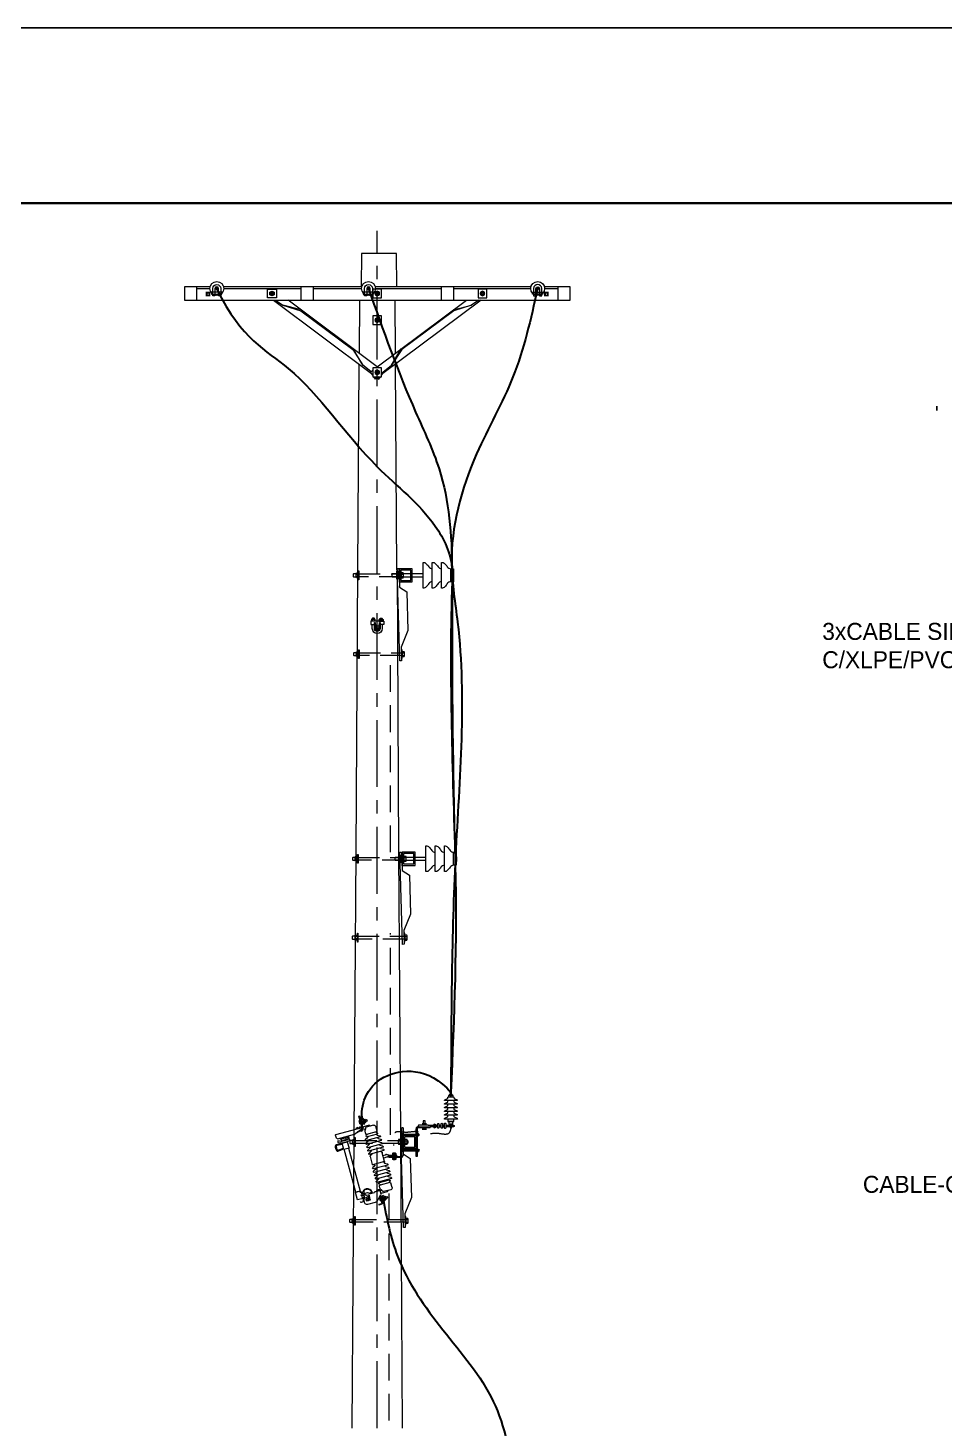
# Model space of a CAD drawing. Header units: millimetres. Extents: x 330554 to 656471, y 11007 to 130943.
# Drawn here: x 389973 to 395202, y 95801 to 103787 of the extents above; entities that cross this region are included whole.
import ezdxf

# ---------------------------------------------------------------- set-up
doc = ezdxf.new("R2010")
doc.units = ezdxf.units.MM
doc.header["$LTSCALE"] = 6
doc.linetypes.add('CENTER', pattern=[50.8, 31.75, -6.35, 6.35, -6.35])
doc.linetypes.add('DASHED', pattern=[19.05, 12.7, -6.35])
for name, color, linetype, lineweight in [('Co ban', 3, 'Continuous', 13), ('Duong day', 5, 'Continuous', 30), ('Net 0.15', 140, 'Continuous', 15), ('netlonkhungten', 32, 'Continuous', 35), ('Netvua', 3, 'Continuous', 20), ('Truc', 6, 'Continuous', 9)]:
    doc.layers.add(name, color=color, linetype=linetype, lineweight=lineweight)
doc.layers.add('FRAME050', color=6, linetype='Continuous')
doc.styles.add('ISOCP', font='isocp.shx')

# ---------------------------------------------------------------- blocks, each defined once
blk = doc.blocks.new('SU DO THANG 22KV')
for points in [[(-36.7, 218.7, -0.214967), (-47.6, 199.4, 0.069473), (-65.5, 184.6, 0.243406), (-73, 166.1), (73.6, 166.1, 0.243406), (66, 184.6, 0.069473), (48.2, 199.4, -0.214967), (37.3, 218.7, 0.214967)], [(-36.7, 218.7, -0.214967), (-47.6, 199.4, 0.069473), (-65.5, 184.6, 0.243406), (-73, 166.1), (73.6, 166.1, 0.243406), (66, 184.6, 0.069473), (48.2, 199.4, -0.214967), (37.3, 218.7, 0.214967)], [(-36.7, 166.1, -0.214967), (-47.6, 146.9, 0.069473), (-65.5, 132.1, 0.243406), (-73, 113.5), (73.6, 113.5, 0.243406), (66, 132.1, 0.069473), (48.2, 146.9, -0.214967), (37.3, 166.1, 0.214967)], [(-36.7, 113.5, -0.214967), (-47.6, 94.3, 0.069473), (-65.5, 79.5, 0.243406), (-73, 61), (73.6, 61, 0.243406), (66, 79.5, 0.069473), (48.2, 94.3, -0.214967), (37.3, 113.5, 0.214967)]]:
    blk.add_lwpolyline(points, format="xyb")
blk.add_lwpolyline([(-21.1, 234.4), (-36.7, 234.4), (-36.7, 218.7), (37.3, 218.7), (37.3, 234.4), (17, 234.4, 0.006816), (-21.1, 234.4, 0.643284)], format="xyb", close=True)
blk.add_lwpolyline([(-10, 61), (-10, -114.7), (10, -114.7), (10, 61)])
at = {"const_width": 18}
blk.add_lwpolyline([(-24, -84.3), (24.4, -84.3)], dxfattribs=at)
blk = doc.blocks.new('BOULON')
blk.add_lwpolyline([(3, -25), (0, -25), (0, 25), (3, 25)], close=True)
blk.add_lwpolyline([(14.8, 13.9, -0.288675), (14.8, 6.9, -0.19957), (14.8, -6.9, -0.288675), (14.8, -13.9), (4, -13.9, -0.288675), (4, -6.9, -0.174561), (4, 6.9, -0.288675), (4, 13.9)], format="xyb", close=True)
for points in [[(4, 6.9), (14.8, 6.9)], [(15.8, 10.4), (15.8, -10.4)], [(4, -6.9), (14.8, -6.9)]]:
    blk.add_lwpolyline(points)
blk = doc.blocks.new('BOULON 1')
for points in [[(-15.8, -8), (-30.5, -8), (-32.1, -6.4), (-32.1, 6.4), (-30.5, 8), (-15.8, 8)], [(-15.8, 10.4), (-15.8, -10.4)], [(-4, 6.9), (-14.8, 6.9)], [(-4, -6.9), (-14.8, -6.9)]]:
    blk.add_lwpolyline(points)
blk.add_lwpolyline([(-14.8, 13.9, 0.288675), (-14.8, 6.9, 0.19957), (-14.8, -6.9, 0.288675), (-14.8, -13.9), (-4, -13.9, 0.288675), (-4, -6.9, 0.174561), (-4, 6.9, 0.288675), (-4, 13.9)], format="xyb", close=True)
blk.add_lwpolyline([(-3, -25), (0, -25), (0, 25), (-3, 25)], close=True)
blk = doc.blocks.new('FCO')
at = {"layer": 'Netvua'}
for p, q in [((106.1, 164.2), (99.1, 138)), ((117.8, 171), (159.7, 159.7)), ((142.1, 170.2), (170.1, 162.7)), ((156.2, 202), (154.1, 194.3)), ((154.8, 193.1), (154.1, 194.3)), ((157.4, 202.7), (156.2, 202)), ((165.4, 202.1), (162, 189.6)), ((168, 185.7), (162.2, 187.3)), ((169.1, 189.9), (163.3, 191.5)), ((171.3, 198.3), (165.6, 199.8)), ((172.5, 202.5), (166.7, 204)), ((172.6, 200.2), (169.3, 187.6)), ((186.4, 161.8), (185.1, 157.1)), ((188.2, 161.9), (198.2, 159.2)), ((189.7, 160.9), (188.5, 156.3)), ((193.8, 196.8), (189.3, 180)), ((195.1, 178.5), (189.3, 180)), ((196.2, 182.7), (190.4, 184.2)), ((198.4, 191), (192.6, 192.6)), ((199.5, 195.2), (193.8, 196.8)), ((199.7, 192.9), (196.3, 180.4)), ((73.8, 83.9), (158.1, 61.3)), ((92, 94.6), (77, 91)), ((79, 103.2), (163.3, 80.6)), ((97.2, 114), (82.2, 110.4)), ((97.8, 118.8), (154.8, 103.5)), ((102.2, 132.6), (157.9, 117.7)), ((152.9, 99), (164.1, 88.4)), ((166, 130.7), (163.3, 120.8)), ((165.9, 147.3), (163.7, 147.9)), ((181.9, 145), (180.6, 140.4)), ((191.2, 145.2), (180.7, 148)), ((181.8, 152.1), (183.3, 157.6)), ((226.8, 119.1), (181.8, 152.1)), ((182.2, 139.4), (192.2, 136.7)), ((183.3, 139.1), (183, 137.8)), ((183.3, 139.1), (183, 137.8)), ((183, 137.8), (183.5, 136.9)), ((332, 117.8), (183.3, 157.6)), ((183.5, 136.9), (189.7, 135.2)), ((183.7, 145.2), (193.7, 142.5)), ((185.2, 144.1), (184, 139.5)), ((185.1, 157.1), (198.5, 153.6)), ((186, 149.1), (185.4, 146.8)), ((186, 149.1), (185.4, 146.8)), ((195.7, 154.3), (188, 156.4)), ((190.7, 135.8), (189.7, 135.2)), ((191.9, 142.3), (190.7, 137.7)), ((190.7, 135.8), (191, 137)), ((195.3, 141.4), (194, 136.8)), ((196.4, 159.1), (195.2, 154.5)), ((199.7, 158.2), (198.5, 153.6)), ((199.7, 139), (198.8, 135.5)), ((200.3, 134.5), (208.9, 132.2)), ((201.5, 134.2), (201.1, 133)), ((201.5, 134.2), (201.1, 133)), ((201.1, 133), (201.7, 132)), ((201.7, 132), (207.9, 130.3)), ((202.7, 136.8), (202.1, 134.6)), ((204.5, 156.9), (203.3, 152.3)), ((203.3, 152.3), (216.7, 148.7)), ((213.8, 149.5), (206.1, 151.5)), ((206.3, 157), (216.4, 154.4)), ((207.9, 156), (206.6, 151.4)), ((208.9, 130.9), (207.9, 130.3)), ((208.9, 130.9), (209.2, 132)), ((214.5, 154.2), (213.3, 149.6)), ((217.9, 153.3), (216.7, 148.7)), ((323.4, 93.2), (226.8, 119.1)), ((266.9, 108.3), (272.4, 97.7)), ((269, 85.6), (297.6, 77.9)), ((272.4, 97.7), (301.6, 89.9)), ((311.6, 96.3), (301.6, 89.9)), ((302.7, 77.6), (320.5, 80.6)), ((320.5, 80.6), (321.9, 72)), ((-14.1, 0), (-14.1, -8)), ((33.1, 0), (-14.1, 0)), ((12, 2), (-12, 2)), ((-12, 2), (-12, 0)), ((-12, 0), (12, 0)), ((-10.4, 9.2), (-10.4, 2)), ((-10.4, 2), (10.4, 2)), ((-7.8, 10.1), (7.8, 10.1)), ((6, 2), (-6, 2)), ((-5.2, 9.2), (-5.2, 2)), ((5.2, 9.2), (5.2, 2)), ((10.4, 9.2), (10.4, 2)), ((12, 0), (12, 2)), ((54.5, -36.9), (67.9, 13.4)), ((58.2, 25.9), (142.6, 3.3)), ((76.5, 36.7), (61.5, 33.1)), ((63.4, 45.2), (147.8, 22.6)), ((81.6, 56), (66.7, 52.4)), ((68.6, 64.6), (153, 42)), ((86.8, 75.3), (71.9, 71.7)), ((127, 2.4), (134.7, -1.8)), ((132.2, 21.8), (143.4, 11.2)), ((137.4, 41.1), (148.6, 30.5)), ((142.6, 60.4), (153.7, 49.8)), ((147.8, 79.7), (158.9, 69.1)), ((295.1, 69.6), (260.3, 79)), ((321.9, 72), (303.8, 69.1)), ((-14.1, -8), (30.5, -8)), ((12, -14.4), (-12, -14.4)), ((-12, -14.4), (-12, -16.4)), ((-12, -16.4), (12, -16.4)), ((-10.4, -17.3), (-10.4, -24.5)), ((-7.8, -16.4), (7.8, -16.4)), ((-7.8, -25.4), (7.8, -25.4)), ((-6, -25.4), (-6, -26.8)), ((-6, -26.8), (-4.8, -28)), ((-5.2, -17.3), (-5.2, -24.5)), ((-4.8, -28), (4.8, -28)), ((6, -26.8), (4.8, -28)), ((5.2, -17.3), (5.2, -24.5)), ((6, -26.8), (6, -25.4)), ((10.4, -17.3), (10.4, -24.5)), ((12, -16.4), (12, -14.4)), ((29.4, -14.4), (29.4, -8.4)), ((31, -75.9), (115.3, -98.5)), ((49.2, -65.2), (34.2, -68.8)), ((36.1, -56.6), (120.5, -79.2)), ((54.3, -45.8), (39.4, -49.4)), ((54.5, -36.9), (123.3, -55.4)), ((110.1, -60.8), (121.3, -71.4)), ((111.9, -56.3), (120.1, -56.5)), ((137.1, -7.5), (125, -52.8)), ((12.3, -185.7), (19.3, -159.5)), ((15.4, -133.9), (99.8, -156.5)), ((33.6, -123.1), (18.7, -126.7)), ((20.6, -114.6), (105, -137.2)), ((38.8, -103.8), (23.9, -107.4)), ((24.7, -156.4), (80.5, -171.3)), ((25.8, -95.2), (110.1, -117.8)), ((27.9, -142.2), (84.8, -157.5)), ((44, -84.5), (29, -88.1)), ((89.4, -138.1), (100.6, -148.7)), ((94.6, -118.7), (105.7, -129.3)), ((99.8, -99.4), (110.9, -110)), ((104.9, -80.1), (116.1, -90.7)), ((19.1, -197.4), (61, -208.6)), ((40.4, -236.1), (38.3, -243.9)), ((41.6, -235.4), (40.4, -236.1)), ((40.5, -208.9), (68.5, -216.4)), ((49.6, -236), (46.2, -248.6)), ((55.5, -239.9), (49.8, -238.3)), ((56.7, -235.7), (50.9, -234.1)), ((56.8, -238), (53.5, -250.5)), ((64, -234.9), (57.9, -257.8)), ((61.6, -230.7), (66.4, -232)), ((65.6, -235.3), (64, -234.9)), ((66.4, -232), (65.6, -235.3)), ((72.6, -200.9), (70.4, -200.3)), ((80.9, -202.7), (76.2, -220.1)), ((95.5, -260.4), (77.1, -227.5)), ((80.9, -186.6), (83.6, -176.7)), ((80.9, -202.7), (113.8, -211.5)), ((83.8, -197.3), (82.2, -203.1)), ((82.2, -203.1), (99, -207.6)), ((86.1, -197.1), (98.6, -200.5)), ((88, -198.4), (86.4, -204.2)), ((96.3, -200.7), (94.8, -206.5)), ((100.5, -201.8), (99, -207.6)), ((113.8, -211.5), (112.7, -215.6)), ((112.7, -215.6), (135.1, -221.6)), ((124.5, -216.1), (139.2, -220.1)), ((134.6, -216), (143.7, -218.4)), ((135.1, -221.6), (142.9, -218.7)), ((136, -251.9), (142, -229.5)), ((142.4, -238.5), (139, -240.9)), ((142.3, -236.4), (140.5, -235.2)), ((142.5, -236.3), (142.3, -236.4)), ((142.4, -238.5), (142.6, -238.5)), ((143, -227.5), (143.8, -253.7)), ((145.1, -226.1), (145.8, -249.5)), ((152.9, -236), (145.4, -236.3)), ((145.5, -238.4), (153, -238.2)), ((153, -238.2), (152.9, -236)), ((163, -226.4), (179.4, -230.8)), ((165.8, -224.3), (170.7, -225.6)), ((173.2, -239.3), (170.5, -249.3)), ((182.1, -241.7), (173.2, -239.3)), ((185.8, -227.9), (182.1, -241.7)), ((191.9, -205.1), (190, -212.1)), ((191.9, -205.1), (220.9, -212.8)), ((209.3, -256.1), (220.9, -212.8)), ((39, -245.1), (38.3, -243.9)), ((52.2, -252.4), (46.4, -250.9)), ((53.3, -248.2), (47.5, -246.7)), ((58.6, -261.3), (54.1, -260.1)), ((57.9, -257.8), (59.4, -258.2)), ((59.4, -258.2), (58.6, -261.3)), ((78, -241.4), (73.5, -258.1)), ((79.3, -259.7), (73.5, -258.1)), ((80.4, -255.5), (74.6, -253.9)), ((82.6, -247.1), (76.8, -245.6)), ((83.7, -242.9), (78, -241.4)), ((83.9, -245.2), (80.5, -257.8)), ((88, -280.9), (87, -284.8)), ((107.8, -270), (152.8, -282.1)), ((139.5, -258), (154.8, -262.1)), ((155.4, -244.6), (154.8, -247)), ((158.5, -260), (160, -254.6)), ((159.1, -242.5), (163.1, -243.5)), ((167.5, -273.6), (171.6, -258.2)), ((171.4, -251.5), (175.3, -252.5)), ((175.3, -252.5), (176.7, -247.3)), ((176.7, -247.3), (209.3, -256.1))]:
    blk.add_line(p, q, dxfattribs=at)
for points in [[(154.8, 193.1), (162.4, 191)], [(165, 200.7), (157.4, 202.7)], [(176.6, 190.9), (173, 177.6), (167, 179.2), (174.9, 208.6), (180.9, 207), (177.4, 193.7)], [(175.7, 187.5), (183, 185.5)], [(183.6, 205.8), (182.8, 202.6), (187.3, 201.4), (181.1, 178.4), (176.6, 179.6), (175.8, 176.4), (183.6, 174.3), (191.5, 203.7), (183.6, 205.8)], [(185.6, 195.2), (178.3, 197.1)], [(182.5, 154.7), (200.6, 222.2), (196.7, 223.2), (178.7, 155.9)], [(191.2, 145.2), (181.5, 147.8), (181, 145.9), (195.6, 142)], [(254.2, 89.5), (259.7, 110.2)], [(268.1, 108), (264.2, 93.7)], [(270, 85.3), (270.8, 88.1), (277.9, 86.2), (277.1, 83.4)], [(298.4, 77.7), (299.2, 80.5), (292.1, 82.4), (291.3, 79.6)], [(329.5, 96.7), (334.1, 114.1)], [(63.9, -1.8), (49.7, 2)], [(259.6, 39.7), (193.8, -205.6), (218.9, -212.3), (284.7, 32.9)], [(274.9, 75), (274.6, 73.9), (267.5, 75.8), (267.8, 76.9)], [(289.1, 71.2), (288.8, 70.1), (295.9, 68.2), (296.2, 69.4)], [(43.3, -12.8), (59.7, -17.2)], [(49.2, -237.5), (41.6, -235.4)], [(67.8, -232.4), (67, -235.6), (71.5, -236.8), (65.3, -259.8), (60.8, -258.5), (60, -261.8), (67.8, -263.9), (75.7, -234.5), (67.8, -232.4)], [(77.4, -228), (65.7, -271.6)], [(69.6, -272.7), (80.2, -233)], [(167.1, -245.4), (171.6, -228.7), (174.4, -229.4), (169.5, -247.8)], [(39, -245.1), (46.6, -247.1)], [(59.9, -250.7), (67.2, -252.7)], [(69.8, -243), (62.5, -241)], [(70.9, -280.5), (87, -284.8)], [(88, -280.9), (71.8, -276.6)], [(157.8, -250.9), (156.9, -250.7)], [(172, -254.4), (174.5, -255.1), (172.7, -261.9), (170.7, -261.4)]]:
    blk.add_lwpolyline(points, dxfattribs=at)
for points in [[(174.5, 194.5), (180.4, 192.9), (179.6, 190.1), (173.8, 191.6)], [(257.6, 40.2), (286.6, 32.4), (296.2, 68.2), (267.2, 75.9)], [(142.3, -230.1), (143.1, -230.1), (143.5, -244.7), (142.8, -244.7)]]:
    blk.add_lwpolyline(points, close=True, dxfattribs=at)
for points in [[(295.4, 65.2), (331.3, 58.7, -0.343486), (335.4, 54.1), (335.8, 48.4, -0.167419), (330.7, 29.6), (327.4, 24.7, -0.344332), (321.6, 22.8), (287.4, 35.3)], [(294.4, 60), (328.6, 53.9, -0.343486), (330.3, 52), (330.6, 48.1, -0.167419), (326.4, 32.5), (324.1, 29.1, -0.344332), (321.7, 28.3), (289.2, 40.2)], [(135.1, -221.6), (150.6, -215.8, -0.157502), (151.8, -215.7), (166.7, -219.7, -0.626041), (167.3, -223.2), (160.4, -228.4, -0.229981), (158.7, -228.7), (148.2, -225.9)], [(143.4, -259), (143.6, -254.9, -0.133011), (146.2, -249), (147.1, -248.1, -0.246119), (152.2, -247.1), (154.7, -247.7)], [(177.4, -252.5), (174.9, -254.9, 0.138438), (174.3, -255.8), (172.9, -261.2, 0.118117), (172.8, -262.1), (173.6, -265.5, 0.282285), (175, -267.1), (187.5, -270.4, 0.26082), (189.4, -269.9), (192, -267.5), (190.6, -266.1), (188.9, -267.8, -0.26082), (187, -268.3), (176.6, -265.5, -0.282285), (175.2, -264), (174.8, -262.2, -0.118117), (174.8, -261.3), (176, -256.8, -0.138438), (176.6, -255.9), (178.7, -253.9), (177.4, -252.5), (174.5, -255.3)]]:
    blk.add_lwpolyline(points, format="xyb", dxfattribs=at)
for centre, radius in [((184.6, -219.3), 1.63), ((153.8, -256.1), 2.23)]:
    blk.add_circle(centre, radius, dxfattribs=at)
for centre, radius, start, end in [((114.7, 162.7), 8.77, 69.75814, 170.18172), ((140.7, 164.8), 5.58, 75, 165), ((165.4, 188.7), 3.48, 126.51564, 203.48436), ((176.1, 192.6), 12.8, 145.19963, 184.80037), ((168.7, 201.2), 3.48, 126.51564, 203.48436), ((165.9, 188.5), 3.48, 306.51564, 23.48436), ((158.6, 197.2), 12.8, 325.19963, 4.80037), ((169.3, 201.1), 3.48, 306.51564, 23.48436), ((187.5, 159.2), 2.78, 36.51564, 113.48436), ((190.6, 150.7), 10.2, 55.19963, 94.80037), ((193, 181.3), 3.48, 306.51564, 23.48436), ((185.7, 190), 12.8, 325.19963, 4.80037), ((196.3, 193.8), 3.48, 306.51564, 23.48436), ((78.2, 86.2), 5, 103.52652, 207.41099), ((83.4, 105.5), 5, 103.52652, 207.41099), ((86.2, 77.9), 2.6, 283.52652, 75), ((91.4, 97.2), 2.6, 283.52652, 75), ((100.2, 123.1), 5, 89.00224, 240.99776), ((96.6, 116.5), 2.6, 283.52652, 60.99776), ((103.3, 136.9), 4.4, 165, 255), ((100.4, 130.7), 2.6, 269.00224, 46.47348), ((149.5, 81.6), 2.6, 75, 226.47348), ((154.7, 100.9), 2.6, 89.00224, 226.47348), ((154.9, 108.5), 5, 269.00224, 60.99776), ((158.5, 115.2), 2.6, 103.52652, 240.99776), ((159.1, 121.9), 4.4, 255, 345), ((160.6, 84.8), 5, 302.58901, 46.47348), ((182.9, 142.1), 2.78, 216.51564, 293.48436), ((183, 142.5), 2.78, 36.51564, 113.48436), ((189.8, 147.9), 10.2, 235.19963, 274.80037), ((186.1, 133.9), 10.2, 55.19963, 94.80037), ((192.9, 139.4), 2.78, 216.51564, 293.48436), ((193, 139.8), 2.78, 36.51564, 113.48436), ((197.5, 156.5), 2.78, 36.51564, 113.48436), ((201, 137.2), 2.78, 216.51564, 293.48436), ((208, 143), 10.2, 235.19963, 270.64601), ((205.6, 154.4), 2.78, 36.51564, 113.48436), ((208.7, 145.8), 10.2, 55.19963, 94.80037), ((215.7, 151.7), 2.78, 36.51564, 113.48436), ((262.5, 87.3), 8.64, 165, 255), ((270.7, 92), 6.65, 164.8316, 255.1684), ((285, 84.3), 14.7, 123.87705, 165), ((281.9, 72.7), 14.1, 43.54141, 106.45859), ((285, 84.3), 14.7, 345, 26.12295), ((324.7, 98), 5, 255, 345), ((331.2, 114.9), 3, 345, 75), ((-7.8, 5.9), 4.17, 51.51564, 128.48436), ((0, -5.2), 15.3, 70.19963, 109.80037), ((7.8, 5.9), 4.17, 51.51564, 128.48436), ((62.7, 28.2), 5, 103.52652, 207.41099), ((67.8, 47.5), 5, 103.52652, 207.41099), ((73.7, 11.9), 6, 110.8972, 165), ((73, 66.9), 5, 103.52652, 207.41099), ((70.7, 19.9), 2.6, 290.8972, 75), ((75.9, 39.2), 2.6, 283.52652, 75), ((81, 58.5), 2.6, 283.52652, 75), ((128.8, 4.3), 2.6, 75, 226.47348), ((134, 23.6), 2.6, 75, 226.47348), ((139.2, 43), 2.6, 75, 226.47348), ((144.4, 62.3), 2.6, 75, 226.47348), ((139.9, 7.5), 5, 302.58901, 46.47348), ((145.1, 26.8), 5, 302.58901, 46.47348), ((150.3, 46.2), 5, 302.58901, 46.47348), ((155.5, 65.5), 5, 302.58901, 46.47348), ((300.7, 89.5), 20.6, 254.15552, 280.12148), ((300.7, 89.5), 12, 255, 279.27699), ((-7.8, -20.6), 4.17, 51.51564, 128.48436), ((-7.8, -21.2), 4.17, 231.51564, 308.48436), ((0, -31.8), 15.3, 70.19963, 109.80037), ((0, -10.1), 15.3, 250.19963, 289.80037), ((7.8, -20.6), 4.17, 51.51564, 128.48436), ((7.8, -21.2), 4.17, 231.51564, 308.48436), ((35.4, -73.6), 5, 103.52652, 207.41099), ((40.6, -54.3), 5, 103.52652, 207.41099), ((43.4, -81.9), 2.6, 283.52652, 75), ((48.6, -62.6), 2.6, 283.52652, 75), ((53.7, -43.3), 2.6, 283.52652, 39.9884), ((60.4, -37.9), 6, 170.98784, 219.1028), ((106.7, -78.2), 2.6, 75, 226.47348), ((111.9, -58.9), 2.6, 90.58461, 226.47348), ((120.2, -51.5), 5, 268.7538, 345), ((117.8, -75), 5, 302.58901, 46.47348), ((132.3, -6.2), 5, 345, 61.2462), ((19.8, -131.6), 5, 103.52652, 207.41099), ((23.6, -160.6), 4.4, 75, 165), ((25, -112.3), 5, 103.52652, 207.41099), ((27.8, -147.2), 5, 89.00224, 240.99776), ((24.1, -153.8), 2.6, 283.52652, 60.99776), ((30.2, -92.9), 5, 103.52652, 207.41099), ((27.9, -139.6), 2.6, 269.00224, 46.47348), ((33, -120.6), 2.6, 283.52652, 75), ((38.2, -101.3), 2.6, 283.52652, 75), ((82.4, -161.8), 5, 269.00224, 60.99776), ((86.1, -155.2), 2.6, 103.52652, 240.99776), ((91.2, -136.2), 2.6, 75, 226.47348), ((96.4, -116.8), 2.6, 75, 226.47348), ((101.5, -97.5), 2.6, 75, 226.47348), ((97.1, -152.3), 5, 302.58901, 46.47348), ((102.3, -133), 5, 302.58901, 46.47348), ((107.5, -113.6), 5, 302.58901, 46.47348), ((112.7, -94.3), 5, 302.58901, 46.47348), ((20.5, -188.7), 8.77, 159.81828, 260.24186), ((42, -203.5), 5.58, 165, 255), ((60.3, -245.6), 12.8, 145.19963, 184.80037), ((53, -236.9), 3.48, 126.51564, 203.48436), ((95.2, -255), 41.5, 144.19766, 187.04447), ((53.5, -237.1), 3.48, 306.51564, 23.48436), ((85.9, -222.6), 10, 165, 209.17638), ((82.3, -169.4), 2.6, 89.00224, 226.47348), ((79.4, -175.6), 4.4, 345, 75), ((85.2, -200.5), 3.48, 36.51564, 113.48436), ((89, -211.2), 12.8, 55.19963, 94.80037), ((97.7, -203.9), 3.48, 36.51564, 113.48436), ((136.3, -210), 6.19, 148.05883, 253.75985), ((146.9, -230.7), 5, 75, 165), ((179.7, -225.6), 5.25, 244.55558, 342.33403), ((49.6, -249.5), 3.48, 126.51564, 203.48436), ((50.1, -249.6), 3.48, 306.51564, 23.48436), ((42.8, -240.9), 12.8, 325.19963, 4.80037), ((72.9, -273.4), 7.35, 164.35234, 255.64766), ((72.9, -273.4), 3.36, 161.61781, 258.38219), ((77.2, -256.9), 3.48, 306.51564, 23.48436), ((69.9, -248.2), 12.8, 325.19963, 4.80037), ((80.6, -244.3), 3.48, 306.51564, 23.48436), ((113, -250.7), 20, 209.17638, 255), ((140.8, -253.2), 5, 165, 255), ((155.9, -270.5), 12, 255, 345), ((157.7, -247.8), 3, 165, 255), ((155.6, -259.2), 3, 255, 345), ((158.3, -245.4), 3, 75, 165), ((157.1, -253.8), 3, 345, 75), ((160, -255.1), 12, 345, 75.81216)]:
    blk.add_arc(centre, radius, start, end, dxfattribs=at)
for points in [[(159.7, 159.7), (161.6, 158.6), (163.1, 150.7), (164.8, 144.9), (166.9, 139.4), (166, 130.7)], [(170, 162.8), (175.1, 160.1), (176.4, 157.9), (182.5, 154.7)], [(165.8, 147.3), (171.6, 147), (173.8, 148.3), (180.7, 148)], [(30.4, 0), (37.5, 0.6), (41, 2), (45, 2.8), (49.7, 2)], [(29, -8), (32.2, -8.1), (36.8, -9.6), (39.4, -11.5), (43.3, -12.8)], [(61, -208.6), (63.2, -208.6), (68.5, -202.5), (72.8, -198.3), (77.4, -194.6), (80.9, -186.6)], [(176.2, -204.7), (178.9, -210.9), (182.5, -212.8), (186.1, -212.6)], [(195.8, -212.3), (181.3, -215.3), (179.4, -219.4), (191.2, -230.7)]]:
    blk.add_spline(points, degree=3, dxfattribs=at)
for points, knots in [([(68.4, -216.4), (70.4, -216.9), (73.4, -217.7), (76, -215.4), (77.2, -215), (77.6, -214.9)], [0, 0, 0, 0, 5.78868, 8.387139, 9.725992, 9.725992, 9.725992, 9.725992]), ([(72.5, -200.9), (74.6, -201.4), (77.5, -202.2), (78.6, -205.5), (79.5, -206.5), (79.8, -206.8)], [0, 0, 0, 0, 5.78868, 8.387139, 9.725992, 9.725992, 9.725992, 9.725992]), ([(124.5, -216.1), (125, -213.7), (128, -199.3), (153.5, -186.6), (174.5, -198), (176.5, -205.3), (176.7, -206.4)], [0, 0, 0, 0, 7.284878, 43.96812, 63.789738, 67.278308, 67.278308, 67.278308, 67.278308]), ([(131, -206.7), (131.2, -206.6), (131.3, -206.4), (132.4, -204.8), (133.7, -203.4), (136.5, -201), (138.1, -199.9), (142.6, -197.5), (145.6, -196.4), (152, -195.1), (155.2, -195), (160.5, -195.7), (162.6, -196.3), (166.4, -197.8), (168.2, -198.8), (170.5, -200.7), (171.3, -201.6), (172.2, -202.9), (172.5, -203.4), (172.9, -204.2), (173.1, -204.6), (173.4, -205.4), (173.5, -205.8), (173.8, -207.6), (173.9, -209), (173.8, -212.1), (173.6, -213.8), (173.1, -217), (172.7, -218.6), (171.8, -222), (171.3, -223.8), (170.7, -225.6)], [11.893592, 11.893592, 11.893592, 11.893592, 12.637251, 12.637251, 18.60849, 18.60849, 24.579729, 24.579729, 34.152235, 34.152235, 43.724741, 43.724741, 50.152607, 50.152607, 56.580472, 56.580472, 60.853852, 60.853852, 63.082455, 63.082455, 64.771652, 64.771652, 66.460848, 66.460848, 71.49064, 71.49064, 76.520432, 76.520432, 81.550224, 81.550224, 87.490491, 87.490491, 87.490491, 87.490491])]:
    blk.add_open_spline(points, degree=3, knots=knots, dxfattribs=at)
blk = doc.blocks.new('BASSL_L 1')
for p, q in [((-50.9, 9.2), (-50.9, -1.2)), ((-50.3, 10.9), (-45.5, 10.9)), ((-50.3, 7.5), (-45.5, 7.5)), ((-50.3, 0.5), (-45.5, 0.5)), ((-45.5, -5), (-45.5, 13)), ((-45.5, 13), (-43.5, 13)), ((-45.5, 10.9), (-45.5, -2.9)), ((-37.5, 43.9), (-43.5, 43.9)), ((-43.5, -114.1), (-43.5, 43.9)), ((-43.5, 19.9), (-37.5, 19.9)), ((-43.5, 13), (-43.5, -5)), ((-37.5, 43.9), (-37.5, -114.1)), ((-37.5, 8), (37.5, 8)), ((37.5, 0), (-37.5, 0)), ((37.5, -120.1), (37.5, 37.9)), ((43.5, 37.9), (43.5, -120.1)), ((43.5, -5), (43.5, 13)), ((43.5, 13), (45.5, 13)), ((45.5, 13), (45.5, -5)), ((45.5, 9.2), (45.5, -1.2)), ((46.1, 10.9), (50.9, 10.9)), ((46.1, 7.5), (50.9, 7.5)), ((46.1, 0.5), (50.9, 0.5)), ((49.5, 49.9), (117.5, 49.9)), ((117.5, 43.9), (49.5, 43.9)), ((51.5, 9.2), (51.5, -1.2)), ((51.5, 8), (53.7, 8)), ((53.7, 0), (51.5, 0)), ((53.7, 8), (54.5, 7.4)), ((53.7, 0), (54.5, 0.6)), ((54.5, 0.6), (54.5, 7.4)), ((-63.3, -47.9), (-63.3, -27.1)), ((-51.5, -23.6), (-62.3, -23.6)), ((-62.3, -30.6), (-51.5, -30.6)), ((-62.3, -44.4), (-62.3, -44.4)), ((-62.3, -44.4), (-51.5, -44.4)), ((-51.5, -51.4), (-62.3, -51.4)), ((-50.9, -79.7), (-50.9, -90.1)), ((-50.5, -47.9), (-50.5, -27.1)), ((-50.3, -2.9), (-45.5, -2.9)), ((-50.3, -78), (-45.5, -78)), ((-43.5, -5), (-45.5, -5)), ((-45.5, -75.9), (-43.5, -75.9)), ((-45.5, -93.9), (-45.5, -75.9)), ((-45.5, -78), (-45.5, -91.8)), ((-43.5, -75.9), (-43.5, -93.9)), ((-26.5, -47.9), (-26.5, -27.1)), ((-14.7, -23.6), (-25.5, -23.6)), ((-25.5, -30.6), (-14.7, -30.6)), ((-25.5, -44.4), (-25.5, -44.4)), ((-25.5, -44.4), (-14.7, -44.4)), ((-14.7, -51.4), (-25.5, -51.4)), ((-13.7, -47.9), (-13.7, -27.1)), ((-10.8, -31.1), (-12.4, -29.5)), ((-10.8, -43.9), (-12.4, -45.5)), ((-10.8, -31.1), (-10.8, -43.9)), ((45.5, -5), (43.5, -5)), ((43.5, -75.9), (45.5, -75.9)), ((43.5, -93.9), (43.5, -75.9)), ((45.5, -75.9), (45.5, -93.9)), ((45.5, -79.7), (45.5, -90.1)), ((46.1, -2.9), (50.9, -2.9)), ((46.1, -78), (50.9, -78)), ((51.5, -79.7), (51.5, -90.1)), ((-117.5, -120.1), (-49.5, -120.1)), ((-49.5, -126.1), (-117.5, -126.1)), ((-50.3, -81.4), (-45.5, -81.4)), ((-50.3, -88.4), (-45.5, -88.4)), ((-50.3, -91.8), (-45.5, -91.8)), ((-43.5, -93.9), (-45.5, -93.9)), ((-37.5, -80.9), (37.5, -80.9)), ((37.5, -88.9), (-37.5, -88.9)), ((-14.4, -80.9), (22.5, -80.9)), ((43.5, -120.1), (37.5, -120.1)), ((45.5, -93.9), (43.5, -93.9)), ((46.1, -81.4), (50.9, -81.4)), ((46.1, -88.4), (50.9, -88.4)), ((46.1, -91.8), (50.9, -91.8)), ((51.5, -80.9), (53.7, -80.9)), ((53.7, -88.9), (51.5, -88.9)), ((53.7, -80.9), (54.5, -81.5)), ((53.7, -88.9), (54.5, -88.3)), ((54.5, -88.3), (54.5, -81.5))]:
    blk.add_line(p, q)
for points in [[(117.5, 43.9), (117.5, 49.9)], [(-13.7, -29.5), (-12.4, -29.5)], [(-12.4, -45.5), (-13.7, -45.5)], [(-117.5, -120.1), (-117.5, -126.1)]]:
    blk.add_lwpolyline(points)
for points in [[(-50.5, -62.5), (-47.5, -62.5), (-47.5, -12.5), (-50.5, -12.5)], [(-29.5, -62.5), (-26.5, -62.5), (-26.5, -12.5), (-29.5, -12.5)]]:
    blk.add_lwpolyline(points, close=True)
for centre, radius, start, end in [((-48.1, 9.2), 2.78, 141.51564, 218.48436), ((-40.7, 4), 10.2, 160.19963, 199.80037), ((-48.1, -1.2), 2.78, 141.51564, 218.48436), ((49.5, 37.9), 12, 90, 180), ((49.5, 37.9), 6, 90, 180), ((48.3, 9.2), 2.78, 141.51564, 218.48436), ((55.7, 4), 10.2, 160.19963, 199.80037), ((48.3, -1.2), 2.78, 141.51564, 218.48436), ((48.7, 9.2), 2.78, 321.51564, 38.48436), ((41.3, 4), 10.2, 340.19963, 19.80037), ((48.7, -1.2), 2.78, 321.51564, 38.48436), ((-56.8, -27.1), 6.5, 147.79577, 212.20423), ((-38.8, -37.5), 24.5, 163.57358, 196.42642), ((-56.8, -47.9), 6.5, 147.79577, 212.20423), ((-57, -27.1), 6.5, 327.79577, 32.20423), ((-75, -37.5), 24.5, 343.57358, 16.42642), ((-57, -47.9), 6.5, 327.79577, 32.20423), ((-48.1, -79.7), 2.78, 141.51564, 218.48436), ((-20, -27.1), 6.5, 147.79577, 212.20423), ((-2, -37.5), 24.5, 163.57358, 196.42642), ((-20, -47.9), 6.5, 147.79577, 212.20423), ((-20.2, -27.1), 6.5, 327.79577, 32.20423), ((-38.2, -37.5), 24.5, 343.57358, 16.42642), ((-20.2, -47.9), 6.5, 327.79577, 32.20423), ((48.3, -79.7), 2.78, 141.51564, 218.48436), ((48.7, -79.7), 2.78, 321.51564, 38.48436), ((-40.7, -84.9), 10.2, 160.19963, 199.80037), ((-48.1, -90.1), 2.78, 141.51564, 218.48436), ((-49.5, -114.1), 6, 270, 0), ((-49.5, -114.1), 12, 270, 0), ((55.7, -84.9), 10.2, 160.19963, 199.80037), ((48.3, -90.1), 2.78, 141.51564, 218.48436), ((41.3, -84.9), 10.2, 340.19963, 19.80037), ((48.7, -90.1), 2.78, 321.51564, 38.48436)]:
    blk.add_arc(centre, radius, start, end)

msp = doc.modelspace()

# ---------------------------------------------------------------- linework, layer by layer
at = {"color": 150}
for q in [(395156.253, 101628.973), (395156.253, 101605.985)]:
    msp.add_line((395156.223, 101617.479), q, dxfattribs=at)
at = {"color": 5, "const_width": 8.6}
msp.add_lwpolyline([(391968.894, 100359.497, 1), (391959.894, 100359.497, 1)], format="xyb", close=True, dxfattribs=at)
at = {"layer": 'Co ban'}
for p, q in [((392226.337, 97553.006), (392226.337, 97530.104)), ((392238.337, 97553.006), (392226.337, 97553.006)), ((392238.337, 97530.104), (392238.337, 97553.006))]:
    msp.add_line(p, q, dxfattribs=at)
for points in [[(391011.049, 102310.074), (390864.394, 102310.07), (390864.394, 102235.07), (393064.394, 102235.087), (393064.394, 102310.087), (392917.737, 102310.087)], [(390934.394, 102310.053), (390934.394, 102235.087)], [(391876.069, 102310.104), (391087.739, 102310.077)], [(391529.394, 102310.07), (391529.394, 102235.104)], [(391599.394, 102310.07), (391599.394, 102235.104)], [(392841.052, 102310.087), (391952.72, 102310.104)], [(392329.394, 102310.07), (392329.394, 102235.104)], [(392399.394, 102310.07), (392399.394, 102235.104)], [(392994.394, 102310.053), (392994.394, 102235.087)], [(390919.836, 102235.07), (391544.822, 102235.075)], [(390934.394, 102300.449), (391009.971, 102300.449)], [(391088.818, 102300.449), (391529.394, 102300.449)], [(391372.709, 102235.104), (391932.255, 101815.444)], [(391384.25, 102235.087), (391426.411, 102205.27)], [(391964.398, 101853.837), (391456.042, 102235.104)], [(391599.394, 102300.449), (391874.97, 102300.449)], [(391953.818, 102300.449), (392329.394, 102300.449)], [(391956.065, 101847.587), (392472.754, 102235.104)], [(392556.088, 102235.104), (391989.398, 101810.087)], [(392399.394, 102300.449), (392839.971, 102300.432)], [(392544.57, 102235.104), (392502.386, 102205.27)], [(392918.818, 102300.432), (392994.508, 102300.432)], [(391531.398, 102178.587), (391426.411, 102205.27), (391528.398, 102174.587), (391824.398, 101952.587), (391882.411, 101863.27), (391827.398, 101956.587)], [(392397.398, 102178.587), (392502.386, 102205.27), (392400.398, 102174.587), (392104.398, 101952.587), (392046.386, 101863.27), (392101.398, 101956.587)], [(391928.328, 101826.784), (391882.411, 101863.27)], [(391939.398, 101805.92), (391925.398, 101824.587), (391939.398, 101835.087)], [(391989.398, 101817.987), (392046.386, 101863.27)], [(391972.732, 101797.587), (391955.398, 101784.587), (391945.648, 101797.587)], [(391952.398, 101788.587), (391963.725, 101797.587)], [(391964.398, 101791.337), (391973.398, 101784.587), (391983.148, 101797.587)], [(391976.398, 101788.587), (391968.791, 101794.632)], [(391989.398, 101805.92), (391996.541, 101815.444)], [(392132.209, 100571.193), (392138.626, 100349.193), (392101.306, 100255.876), (392103.572, 100177.482), (392093.577, 100177.193), (392078.381, 100702.904), (392088.377, 100703.193), (392091.421, 100597.876), (392132.209, 100571.193)], [(392001.807, 100403.161), (391926.981, 100403.161), (391926.981, 100383.921), (391949.044, 100383.921)], [(391934.167, 100414.141), (391950.622, 100414.141)], [(391948.394, 100414.141), (391948.394, 100418.613), (391947.194, 100419.813), (391937.594, 100419.813), (391936.394, 100418.613), (391936.394, 100414.141)], [(391936.91, 100413.268), (391936.91, 100405.514)], [(391947.879, 100413.268), (391947.879, 100405.514)], [(391994.622, 100414.141), (391978.167, 100414.141)], [(392001.807, 100403.161), (392001.807, 100383.921), (391979.744, 100383.921)], [(391980.394, 100414.141), (391980.394, 100418.613), (391981.594, 100419.813), (391991.194, 100419.813), (391992.394, 100418.613), (391992.394, 100414.141)], [(391980.91, 100413.268), (391980.91, 100405.514)], [(391991.879, 100413.268), (391991.879, 100405.514)], [(392147.508, 98953.757), (392153.925, 98731.757), (392116.605, 98638.44), (392118.871, 98560.046), (392108.876, 98559.757), (392093.68, 99085.469), (392103.676, 99085.757), (392106.72, 98980.44), (392147.508, 98953.757)], [(392398.039, 97689.371), (392398.039, 97696.649), (392370.277, 97696.649), (392370.277, 97689.371)], [(392389.354, 97704.458), (392378.962, 97704.458)], [(392389.354, 97698.458), (392378.962, 97698.458)], [(392388.13, 97704.458), (392388.13, 97721.203), (392380.186, 97721.203), (392380.186, 97704.458)], [(392380.186, 97698.458), (392380.186, 97696.649), (392388.13, 97696.649), (392388.13, 97698.458)], [(392380.694, 97698.992), (392380.694, 97703.923)], [(392387.622, 97698.992), (392387.622, 97703.923)], [(392255.291, 97528.597), (392288.345, 97528.597)], [(392288.345, 97519.607), (392266.337, 97519.607)], [(392295.354, 97528.597), (392308.78, 97528.597)], [(392308.78, 97519.607), (392295.354, 97519.607)], [(392315.789, 97528.597), (392329.215, 97528.597)], [(392329.215, 97519.607), (392315.789, 97519.607)], [(392336.224, 97528.597), (392347.813, 97528.597)], [(392347.813, 97519.607), (392336.224, 97519.607)], [(392369.672, 97548.398), (392370.31, 97548.398)], [(392152.88, 97338.313), (392159.297, 97116.313), (392121.978, 97022.996), (392124.244, 96944.602), (392114.248, 96944.313), (392099.052, 97470.024), (392109.048, 97470.313), (392112.092, 97364.996), (392152.88, 97338.313)]]:
    msp.add_lwpolyline(points, dxfattribs=at)
for points in [[(391026.345, 102258.504), (391026.345, 102300.906, -1), (391072.444, 102300.906), (391072.444, 102258.504), (391059.644, 102258.504), (391059.644, 102300.906, 1), (391039.145, 102300.906), (391039.145, 102258.504), (391026.345, 102258.504)], [(391891.345, 102258.451), (391891.345, 102300.853, -1), (391937.444, 102300.853), (391937.444, 102258.451), (391924.644, 102258.451), (391924.644, 102300.853, 1), (391904.145, 102300.853), (391904.145, 102258.451), (391891.345, 102258.451)], [(392902.444, 102258.504), (392902.444, 102300.906, 1), (392856.345, 102300.906), (392856.345, 102258.504), (392869.145, 102258.504), (392869.145, 102300.906, -1), (392889.644, 102300.906), (392889.644, 102258.504), (392902.444, 102258.504)], [(391929.394, 100403.531, 0.00262957), (391929.116, 100403.161)], [(391931.425, 100406.004, 0.01015527), (391930.269, 100404.641)], [(391997.364, 100406.004, -0.01015527), (391998.52, 100404.641)], [(391999.394, 100403.531, -0.00262957), (391999.673, 100403.161)], [(391992.394, 100383.921), (391992.394, 100361.321, -1), (391936.394, 100361.321), (391936.394, 100383.921)], [(391980.394, 100383.921), (391980.394, 100361.321, -1), (391948.394, 100361.321), (391948.394, 100383.921)], [(391953.051, 100383.921), (391954.339, 100383.921), (391954.339, 100373.66, -0.31890453), (391974.45, 100373.66), (391974.45, 100383.921), (391975.738, 100383.921)], [(392401.639, 97668.371), (392401.639, 97662.344, 0.29147342), (392403.718, 97659.082), (392419.28, 97651.825, -0.38547249), (392421.155, 97647.371), (392347.161, 97647.371, -0.38547249), (392349.037, 97651.825), (392364.598, 97659.082, 0.29147342), (392366.677, 97662.344), (392366.677, 97668.371)], [(392401.639, 97647.371), (392401.639, 97641.344, 0.29147342), (392403.718, 97638.082), (392419.28, 97630.825, -0.38547249), (392421.155, 97626.371), (392347.161, 97626.371, -0.38547249), (392349.037, 97630.825), (392364.598, 97638.082, 0.29147342), (392366.677, 97641.344), (392366.677, 97647.371)], [(392401.639, 97626.371), (392401.639, 97620.344, 0.29147342), (392403.718, 97617.082), (392419.28, 97609.825, -0.38547249), (392421.155, 97605.371), (392347.161, 97605.371, -0.38547249), (392349.037, 97609.825), (392364.598, 97617.082, 0.29147342), (392366.677, 97620.344), (392366.677, 97626.371)], [(392401.639, 97605.371), (392401.639, 97599.344, 0.29147342), (392403.718, 97596.082), (392419.28, 97588.825, -0.38547249), (392421.155, 97584.371), (392347.161, 97584.371, -0.38547249), (392349.037, 97588.825), (392364.598, 97596.082, 0.29147342), (392366.677, 97599.344), (392366.677, 97605.371)], [(392401.639, 97584.371), (392401.639, 97578.344, 0.29147342), (392403.718, 97575.082), (392419.28, 97567.825, -0.38547249), (392421.155, 97563.371), (392347.161, 97563.371, -0.38547249), (392349.037, 97567.825), (392364.598, 97575.082, 0.29147342), (392366.677, 97578.344), (392366.677, 97584.371)], [(392354.822, 97528.597), (392399.399, 97528.597, -0.41421356), (392403.799, 97524.197), (392403.799, 97524.007, -0.41421356), (392399.399, 97519.607), (392354.822, 97519.607)]]:
    msp.add_lwpolyline(points, format="xyb", dxfattribs=at)
at = {"layer": 'Co ban', "const_width": 16}
for points in [[(390994.194, 102263.917), (391004.594, 102263.917), (391004.594, 102274.317), (390994.194, 102274.317)], [(392934.594, 102263.917), (392924.194, 102263.917), (392924.194, 102274.317), (392934.594, 102274.317)]]:
    msp.add_lwpolyline(points, close=True, dxfattribs=at)
at = {"layer": 'Co ban'}
for points in [[(391078.866, 102280.691), (391019.46, 102280.691), (391019.46, 102269.491), (391078.866, 102269.491)], [(391389.391, 102247.587), (391339.391, 102247.587), (391339.391, 102297.587), (391389.391, 102297.587)], [(391364.391, 102286.443), (391376.391, 102279.515), (391376.391, 102265.659), (391364.391, 102258.731), (391352.391, 102265.659), (391352.391, 102279.515)], [(391943.866, 102280.638), (391884.46, 102280.638), (391884.46, 102269.438), (391943.866, 102269.438)], [(391939.398, 102247.587), (391989.398, 102247.587), (391989.398, 102297.587), (391939.398, 102297.587)], [(391964.398, 102286.443), (391952.398, 102279.515), (391952.398, 102265.659), (391964.398, 102258.731), (391976.398, 102265.659), (391976.398, 102279.515)], [(392539.398, 102247.587), (392589.398, 102247.587), (392589.398, 102297.587), (392539.398, 102297.587)], [(392564.398, 102286.443), (392552.398, 102279.515), (392552.398, 102265.659), (392564.398, 102258.731), (392576.398, 102265.659), (392576.398, 102279.515)], [(392849.923, 102280.691), (392909.329, 102280.691), (392909.329, 102269.491), (392849.923, 102269.491)], [(391939.394, 102095.819), (391989.394, 102095.819), (391989.394, 102145.819), (391939.394, 102145.819)], [(391964.394, 102134.676), (391952.394, 102127.747), (391952.394, 102113.891), (391964.394, 102106.963), (391976.394, 102113.891), (391976.394, 102127.747)], [(391939.398, 101797.587), (391989.398, 101797.587), (391989.398, 101847.587), (391939.398, 101847.587)], [(391964.398, 101836.443), (391952.398, 101829.515), (391952.398, 101815.659), (391964.398, 101808.731), (391976.398, 101815.659), (391976.398, 101829.515)], [(392089.464, 100627.579), (392164.464, 100627.579), (392164.464, 100702.579), (392089.464, 100702.579)], [(392097.464, 100635.579), (392156.464, 100635.579), (392156.464, 100694.579), (392097.464, 100694.579)], [(391955.394, 100403.161), (391929.394, 100403.161), (391929.394, 100404.641), (391955.394, 100404.641)], [(391973.394, 100403.161), (391999.394, 100403.161), (391999.394, 100404.641), (391973.394, 100404.641)], [(392105.965, 99010.144), (392180.965, 99010.144), (392180.965, 99085.144), (392105.965, 99085.144)], [(392113.965, 99018.144), (392172.965, 99018.144), (392172.965, 99077.144), (392113.965, 99077.144)], [(392372.784, 97534.059), (392395.532, 97534.059), (392395.532, 97548.398), (392372.784, 97548.398)], [(392379.398, 97528.597), (392388.918, 97528.597), (392388.918, 97534.059), (392379.398, 97534.059)], [(392379.398, 97514.145), (392388.918, 97514.145), (392388.918, 97519.607), (392379.398, 97519.607)], [(392111.337, 97394.699), (392186.337, 97394.699), (392186.337, 97469.699), (392111.337, 97469.699)], [(392119.337, 97402.699), (392178.337, 97402.699), (392178.337, 97461.699), (392119.337, 97461.699)]]:
    msp.add_lwpolyline(points, close=True, dxfattribs=at)
at = {"layer": 'Co ban', "const_width": 10.75}
for points in [[(391358.766, 102272.587, 1), (391370.016, 102272.587, 1)], [(391958.773, 102272.587, 1), (391970.023, 102272.587, 1)], [(392558.773, 102272.587, 1), (392570.023, 102272.587, 1)], [(391958.769, 102120.819, 1), (391970.019, 102120.819, 1)], [(391958.773, 101822.587, 1), (391970.023, 101822.587, 1)]]:
    msp.add_lwpolyline(points, format="xyb", close=True, dxfattribs=at)
at = {"layer": 'Co ban', "linetype": 'DASHED', "ltscale": 1.6}
for points in [[(392097.464, 100673.079), (392097.464, 100657.079), (391860.102, 100657.079), (391860.102, 100673.079)], [(392103.655, 100223.31), (392103.655, 100207.31), (391861.188, 100207.31), (391861.188, 100223.31)], [(392113.965, 99055.644), (392113.965, 99039.644), (391855.141, 99039.644), (391855.141, 99055.644)], [(392118.954, 98605.874), (392118.954, 98589.874), (391854.104, 98589.874), (391854.104, 98605.874)], [(392119.337, 97440.199), (392119.337, 97424.199), (391839.318, 97424.199), (391839.318, 97440.199)], [(392124.326, 96990.43), (392124.326, 96974.43), (391838.109, 96974.43), (391838.109, 96990.43)]]:
    msp.add_lwpolyline(points, close=True, dxfattribs=at)
at = {"layer": 'Co ban'}
for points in [[(391953.364, 100413.268, 0.31822812), (391947.879, 100413.268, 0.15911406), (391936.91, 100413.268, 0.31840827), (391931.425, 100413.268), (391931.425, 100405.514, 0.31840827), (391936.91, 100405.514, 0.15911406), (391947.879, 100405.514, 0.31822812), (391953.364, 100405.514)], [(391980.394, 100395.321), (391979.13, 100373.146, -0.11437695), (391975.225, 100359.803), (391968.467, 100347.792, -0.27093043), (391964.394, 100345.41, -0.27093043), (391960.322, 100347.792), (391953.564, 100359.803, -0.11437695), (391949.659, 100373.146), (391948.394, 100395.321), (391952.388, 100395.548), (391953.503, 100375.994, 0.16416958), (391958.337, 100359.477), (391962.881, 100351.401, 0.26769313), (391964.394, 100350.528, 0.27416315), (391965.929, 100351.438), (391970.452, 100359.477, 0.16416958), (391975.286, 100375.994), (391976.401, 100395.548)], [(391975.425, 100413.268, -0.31822812), (391980.91, 100413.268, -0.15911406), (391991.879, 100413.268, -0.31840827), (391997.364, 100413.268), (391997.364, 100405.514, -0.31840827), (391991.879, 100405.514, -0.15911406), (391980.91, 100405.514, -0.31822812), (391975.425, 100405.514)], [(392398.039, 97689.371, -0.41421356), (392401.639, 97685.771), (392401.639, 97683.344, 0.29147342), (392403.718, 97680.082), (392419.28, 97672.825, -0.38547249), (392421.155, 97668.371), (392347.161, 97668.371, -0.38547249), (392349.037, 97672.825), (392364.598, 97680.082, 0.29147342), (392366.677, 97683.344), (392366.677, 97685.771, -0.41421356), (392370.277, 97689.371)], [(392377.23, 97698.992, 0.30850374), (392380.694, 97698.992, 0.15425187), (392387.622, 97698.992, 0.30850374), (392391.086, 97698.992), (392391.086, 97703.923, 0.30850374), (392387.622, 97703.923, 0.15425187), (392380.694, 97703.923, 0.30850374), (392377.23, 97703.923)], [(392398.645, 97548.398, 0.41421356), (392401.645, 97551.398), (392401.645, 97563.371), (392366.672, 97563.371), (392366.672, 97551.398, 0.41421356), (392369.672, 97548.398)]]:
    msp.add_lwpolyline(points, format="xyb", close=True, dxfattribs=at)
at = {"layer": 'Co ban', "linetype": 'DASHED'}
msp.add_lwpolyline([(392255.291, 97528.597), (392202.752, 97528.597, 0.41421356), (392198.352, 97524.197), (392198.352, 97524.007, 0.41421356), (392202.752, 97519.607), (392255.291, 97519.607)], format="xyb", dxfattribs=at)
at = {"layer": 'Co ban'}
for points, const_width in [([(392253.564, 97529.727), (392209.584, 97529.727)], 2.25), ([(392245.494, 97507.584), (392218.796, 97507.584)], 12), ([(392245.55, 97534.93), (392218.852, 97534.93)], 12)]:
    msp.add_lwpolyline(points, dxfattribs=dict(at, const_width=const_width))
at = {"layer": 'Co ban', "ltscale": 0.8}
for points in [[(392288.345, 97515.596), (392288.345, 97531.807, -1.02773399), (392295.354, 97531.807), (392295.354, 97515.596, -1.02773399), (392288.345, 97515.596)], [(392308.78, 97515.21), (392308.78, 97533.738, -1.02773399), (392315.789, 97533.738), (392315.789, 97515.21, -1.02773399), (392308.78, 97515.21)], [(392329.215, 97513.922), (392329.215, 97535.283, -1.02773399), (392336.224, 97535.283), (392336.224, 97513.922, -1.02773399), (392329.215, 97513.922)], [(392347.813, 97513.021), (392347.813, 97536.956, -1.02773399), (392354.822, 97536.956), (392354.822, 97513.021, -1.02773399), (392347.813, 97513.021)]]:
    msp.add_lwpolyline(points, format="xyb", close=True, dxfattribs=at)
at = {"layer": 'Co ban'}
for centre, radius in [((391049.394, 102300.906), 39.426), ((391914.394, 102300.853), 39.426), ((392879.394, 102300.906), 39.426), ((391364.391, 102272.587), 11.532), ((391964.398, 102272.587), 11.532), ((392564.398, 102272.587), 11.532), ((391964.394, 102120.819), 11.532), ((391964.398, 101822.587), 11.532)]:
    msp.add_circle(centre, radius, dxfattribs=at)
at = {"layer": 'Defpoints'}
msp.add_lwpolyline([(383911.617, 103787.103), (405295.617, 103787.103), (405295.617, 88667.103), (383911.617, 88667.103)], close=True, dxfattribs=at)
at = {"layer": 'Duong day', "const_width": 8.6}
for points in [[(391044.894, 102300.906, 1), (391053.894, 102300.906, 1)], [(391909.894, 102300.853, 1), (391918.894, 102300.853, 1)], [(392883.894, 102300.906, -1), (392874.894, 102300.906, -1)]]:
    msp.add_lwpolyline(points, format="xyb", close=True, dxfattribs=at)
at = {"layer": 'Duong day', "linetype": 'DASHED', "lineweight": 20, "ltscale": 2}
for points in [[(392040.682, 99085.14), (392040.682, 100163.834)], [(392040.682, 97473.312), (392040.682, 98623.614)], [(392030.475, 97138.284), (392031.206, 95800.745)]]:
    msp.add_lwpolyline(points, dxfattribs=at)
at = {"layer": 'Duong day'}
for points, knots in [([(391049.666, 102296.414), (391191.688, 102010.329), (391529.197, 101862.769), (391877.337, 101319.735), (392273.502, 101025.324), (392396, 100765.405), (392372.692, 100137.079), (392393.238, 99574.598), (392421.543, 98603.45), (392402.401, 98146.514), (392384.293, 97714.244)], [710.21891309, 710.21891309, 710.21891309, 710.21891309, 1241.92719186, 1995.35045039, 2468.40545118, 2730.31996984, 2804.29633147, 4347.84341597, 4421.84872888, 5718.80197358, 5718.80197358, 5718.80197358, 5718.80197358]), ([(391879.659, 97558.085), (391867.367, 97637.744), (391926.325, 97843.621), (392260.231, 97863.156), (392384.293, 97714.244)], [140.16022424, 140.16022424, 140.16022424, 140.16022424, 329.37146827, 504.71855913, 504.71855913, 504.71855913, 504.71855913])]:
    msp.add_open_spline(points, degree=3, knots=knots, dxfattribs=at)
for points in [[(391914.394, 102300.853), (392183.457, 101595.213), (392317.087, 101271.602), (392391, 100702.362), (392391, 100628.386), (392407.501, 99084.927), (392409.571, 99010.951)], [(392877.79, 102296.702), (392738.014, 101796.307), (392531.205, 101358.701), (392388.392, 100726.698), (392422.227, 100397.579), (392410.423, 99061.019), (392384.293, 97714.244)], [(391997.386, 97105.928), (392080.227, 96781.023), (392338.777, 96361.044), (392625.988, 95952.27), (392735.698, 95488.09), (392727.046, 94983.976)]]:
    msp.add_spline(points, degree=3, dxfattribs=at)
at = {"layer": 'Duong day', "linetype": 'DASHED', "lineweight": 20, "ltscale": 1.8}
msp.add_spline([(392384.158, 97509.425), (392372.45, 97481.978), (392310.871, 97480.655), (392250.616, 97478.67), (392181.654, 97491.191), (392125.153, 97487.164), (392070.196, 97487.825), (392056.953, 97412.397)], degree=3, dxfattribs=at)
at = {"layer": 'Net 0.15'}
for points in [[(392075.46, 102310.102), (392074.185, 102500.412), (391874.193, 102500.412), (391872.919, 102310.103)], [(391862.625, 102235.078), (391860.593, 101931.691)], [(392068.203, 101931.69), (392066.171, 102235.079)], [(391860.177, 101869.503), (391852.325, 100696.988)], [(392076.471, 100696.989), (392068.619, 101869.503)], [(391852.325, 100696.988), (391841.53, 99085.139)], [(392087.264, 99085.14), (392079.367, 100696.989)], [(391841.53, 99085.139), (391830.735, 97473.312)], [(392098.058, 97473.312), (392087.264, 99085.14)], [(391830.735, 97473.312), (391819.534, 95800.745)], [(392109.258, 95800.745), (392098.058, 97473.312)]]:
    msp.add_lwpolyline(points, dxfattribs=at)
at = {"layer": 'netlonkhungten'}
msp.add_lwpolyline([(384306.839, 102788.538), (404970.839, 102788.538), (404970.839, 88892.538), (384306.839, 88892.538)], close=True, dxfattribs=at)
at = {"layer": 'Truc', "linetype": 'CENTER', "ltscale": 2}
msp.add_line((391964.398, 95800.745), (391964.398, 102630.646), dxfattribs=at)

# ---------------------------------------------------------------- block references
at = {"layer": 'Co ban', "xscale": -1}
for name, p, rotation in [('SU DO THANG 22KV', (392164.464, 100665.079), 270), ('BOULON 1', (391860.102, 100665.079), 180), ('BOULON', (392097.464, 100665.079), 180), ('BOULON 1', (391861.188, 100215.31), 180), ('BOULON', (392103.655, 100215.31), 180), ('SU DO THANG 22KV', (392180.965, 99047.644), 270), ('BOULON 1', (391855.141, 99047.644), 180), ('BOULON', (392113.965, 99047.644), 180), ('BOULON 1', (391854.104, 98597.874), 180), ('BOULON', (392118.954, 98597.874), 180), ('BOULON 1', (391839.318, 97432.199), 180), ('BOULON 1', (391838.109, 96982.43), 180), ('BOULON', (392124.326, 96982.43), 180)]:
    msp.add_blockref(name, p, dxfattribs=dict(at, rotation=rotation))
msp.add_blockref('FCO', (392060.953, 97357.607), dxfattribs=at)
at = {"layer": 'Co ban'}
msp.add_blockref('BASSL_L 1', (392148.837, 97469.699), dxfattribs=at)

# ---------------------------------------------------------------- texts
at = {"layer": 'FRAME050', "color": 7, "linetype": 'Continuous', "char_height": 96.95228, "attachment_point": 1, "style": 'ISOCP'}
for s, insert, width in [('{\\fVNI-Aptima|b0|i0|c0|p2;3xCABLE SINGLE \\PC/XLPE/PVC -24 kV-25mm²}', (394502.091, 100393.573), 2113.12022), ('{\\fVNI-Aptima|b0|i0|c0|p2;CABLE-CU-25mm²}', (394733.757, 97239.118), 3573.39425)]:
    msp.add_mtext(s, dxfattribs=dict(at, insert=insert, width=width))

doc.saveas('drawing.dxf')
